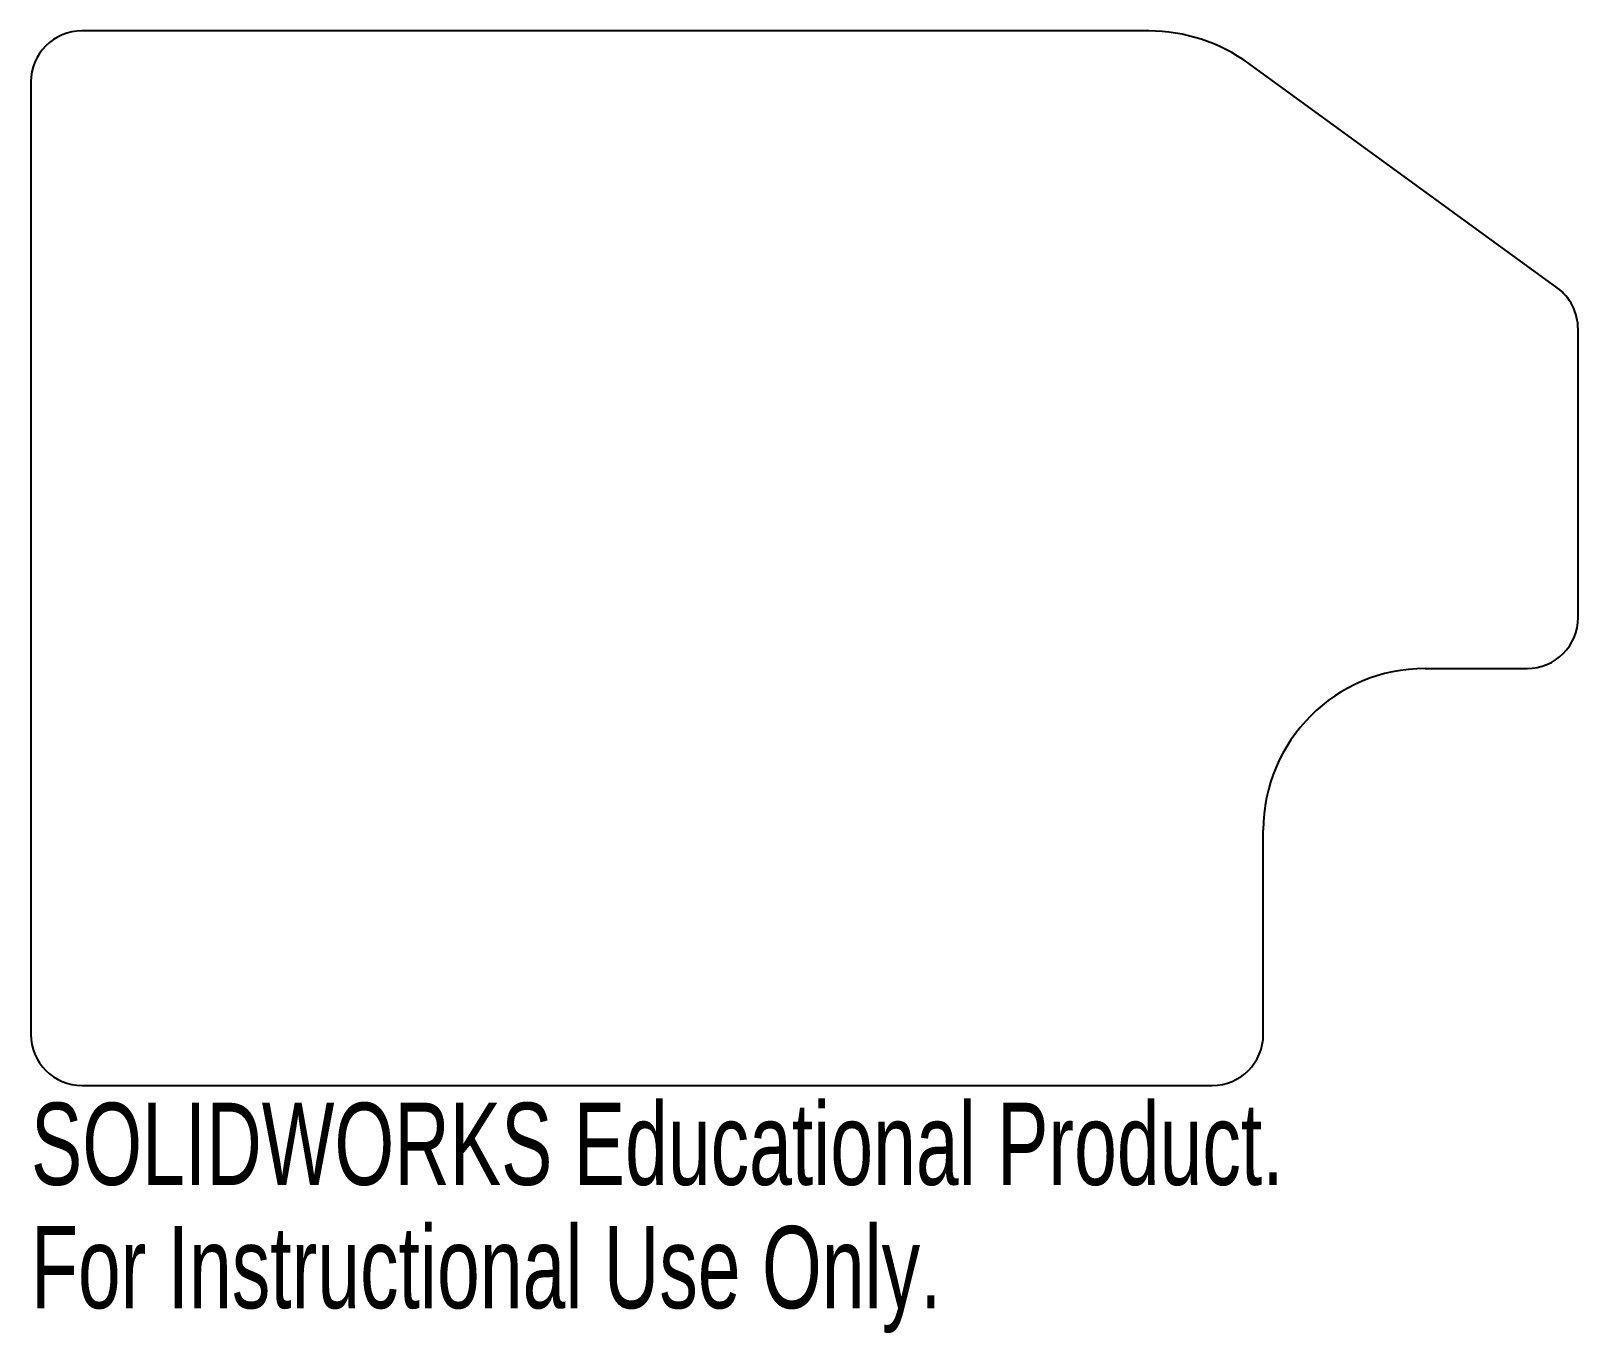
# Model space of a CAD drawing. Header units: millimetres. Extents: x -82 to 9, y -16.6 to 60.
import ezdxf

# ---------------------------------------------------------------- set-up
doc = ezdxf.new("R2010")
doc.units = ezdxf.units.MM
doc.styles.add('SLDTEXTSTYLE0', font='TXT', dxfattribs={"width": 0.7})

msp = doc.modelspace()

# ---------------------------------------------------------------- linework, layer by layer
at = {"color": 7, "linetype": 'Continuous', "lineweight": 25}
for p, q in [((-16.252, 60), (-79, 60)), ((7.765, 44.899), (-10.37, 58.087)), ((-82, 57), (-82, 1)), ((9, 25.512), (9, 42.472)), ((0, 22.512), (6, 22.512)), ((-9.512, 1), (-9.512, 13)), ((-79, -2), (-12.512, -2))]:
    msp.add_line(p, q, dxfattribs=at)
for centre, radius, start, end in [((-79, 57), 3, 90, 180), ((-16.252, 50), 10, 53.97263, 90), ((6, 42.472), 3, 0, 53.97263), ((6, 25.512), 3, 270, 0), ((0, 13), 9.512, 90, 180), ((-79, 1), 3, 180, 270), ((-12.512, 1), 3, 270, 0)]:
    msp.add_arc(centre, radius, start, end, dxfattribs=at)

# ---------------------------------------------------------------- texts
at = {"color": 7, "linetype": 'Continuous', "char_height": 4.83362, "attachment_point": 1, "style": 'SLDTEXTSTYLE0'}
for s, insert in [('SOLIDWORKS Educational Product.', (-82, -3.02)), ('For Instructional Use Only.', (-82, -10.27))]:
    msp.add_mtext(s, dxfattribs=dict(at, insert=insert))

doc.saveas('drawing.dxf')
